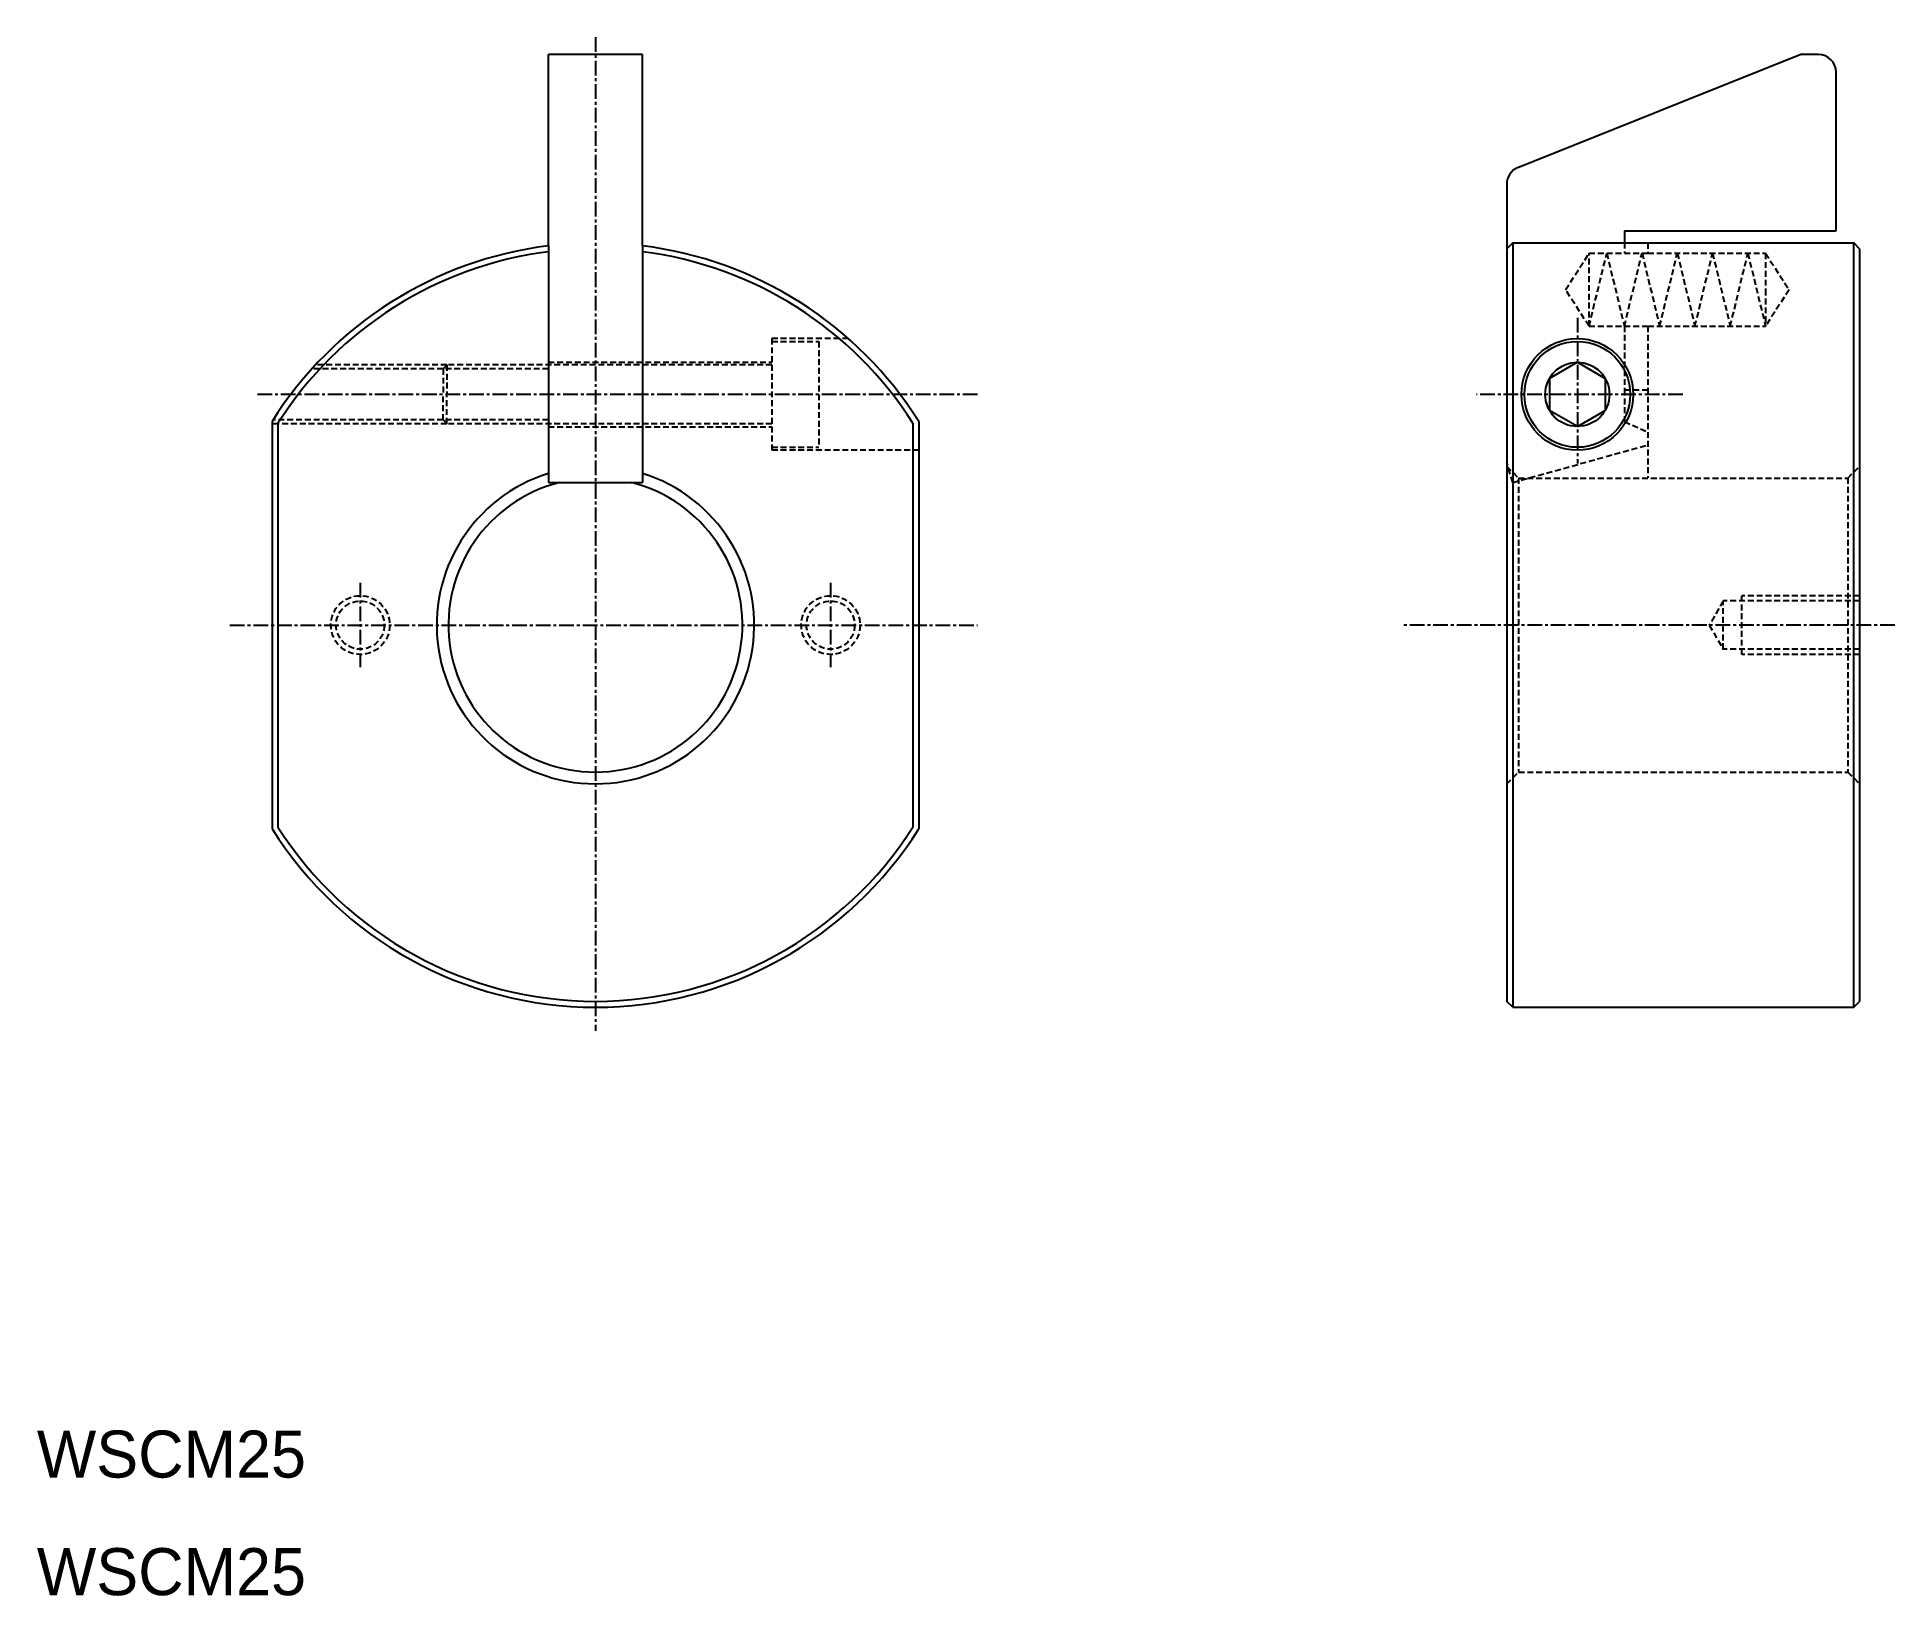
# Model space of a CAD drawing. Extents: x 10 to 168, y 10 to 142.
import ezdxf

# ---------------------------------------------------------------- set-up
doc = ezdxf.new("R2010")
doc.units = 0
doc.linetypes.add('CENTER', pattern=[2, 1.25, -0.25, 0.25, -0.25])
doc.linetypes.add('DASHED', pattern=[0.75, 0.5, -0.25])
doc.layers.get('0').update_dxf_attribs({"linetype": 'CONTINUOUS'})
doc.layers.add('CENTER', color=1, linetype='CENTER')

msp = doc.modelspace()

# ---------------------------------------------------------------- linework, layer by layer
at = {"color": 7, "linetype": 'CONTINUOUS'}
for p, q in [((53.5, 124.75), (53.5, 141.02)), ((61.5, 141.02), (53.5, 141.02)), ((61.5, 124.75), (61.5, 141.02)), ((160, 141.02), (135.94, 131.4)), ((161.5, 141.02), (160, 141.02)), ((163, 126.02), (163, 139.52)), ((135, 130.01), (135, 124.5)), ((135.5, 125), (135, 124.5)), ((135.5, 125), (164.5, 125)), ((135.5, 125), (135.5, 60)), ((145, 126.02), (163, 126.02)), ((145, 126.02), (145, 125.02)), ((165, 124.5), (164.5, 125)), ((164.5, 60), (164.5, 125)), ((53.5, 124.75), (53.5, 104.62)), ((61.5, 124.75), (61.5, 104.62)), ((135, 124.5), (135, 60.5)), ((165, 124.5), (165, 60.5)), ((141, 114.85), (138.64, 113.48)), ((141, 114.85), (143.36, 113.48)), ((138.64, 113.48), (138.64, 110.76)), ((143.36, 113.48), (143.36, 110.76)), ((141, 109.39), (138.64, 110.76)), ((141, 109.39), (143.36, 110.76)), ((30, 109.82), (30, 75.18)), ((30.5, 109.68), (30.5, 75.32)), ((84.5, 109.68), (84.5, 75.32)), ((85, 109.82), (85, 75.18)), ((53.5, 104.62), (54.44, 104.62)), ((54.44, 104.62), (60.56, 104.62)), ((60.56, 104.62), (61.5, 104.62)), ((135.5, 60), (135, 60.5)), ((164.5, 60), (165, 60.5)), ((135.5, 60), (164.5, 60))]:
    msp.add_line(p, q, dxfattribs=at)
at = {"color": 3, "linetype": 'DASHED'}
for p, q in [((145, 125.02), (145, 124.12)), ((147, 125), (147, 124.12)), ((140, 121.02), (142, 124.12)), ((142, 117.92), (143.5, 124.12)), ((142, 117.92), (142, 124.12)), ((142, 124.12), (145, 124.12)), ((143.5, 124.12), (145, 117.92)), ((145, 117.92), (146.5, 124.12)), ((145, 124.12), (147, 124.12)), ((146.5, 124.12), (148, 117.92)), ((147, 124.12), (157, 124.12)), ((148, 117.92), (149.5, 124.12)), ((149.5, 124.12), (151, 117.92)), ((151, 117.92), (152.5, 124.12)), ((152.5, 124.12), (154, 117.92)), ((154, 117.92), (155.5, 124.12)), ((155.5, 124.12), (157, 117.92)), ((157, 124.12), (159, 121.02)), ((157, 124.12), (157, 121.02)), ((142, 117.92), (140, 121.02)), ((159, 121.02), (157, 117.92)), ((157, 121.02), (157, 117.92)), ((142, 117.92), (145, 117.92)), ((145, 117.92), (145, 112.52)), ((145, 117.92), (147, 117.92)), ((147, 117.92), (157, 117.92)), ((147, 117.92), (147, 105.02)), ((72.5, 116.87), (72.5, 107.37)), ((79, 116.87), (72.5, 116.87)), ((72.5, 116.62), (76.5, 116.62)), ((76.5, 116.62), (76.5, 107.62)), ((44.54, 114.29), (33.39, 114.29)), ((44.86, 114.62), (33.69, 114.62)), ((44.86, 114.62), (44.54, 114.29)), ((53.5, 114.29), (44.54, 114.29)), ((44.54, 114.29), (44.54, 112.12)), ((72.5, 114.62), (44.86, 114.62)), ((44.86, 114.62), (44.86, 112.12)), ((53.5, 114.87), (72.5, 114.87)), ((145, 112.52), (145, 109.8)), ((145, 112.52), (147, 112.52)), ((44.54, 109.95), (44.54, 112.12)), ((44.86, 109.62), (44.86, 112.12)), ((44.86, 109.62), (30, 109.62)), ((44.54, 109.95), (30.08, 109.95)), ((53.5, 109.95), (44.54, 109.95)), ((44.86, 109.62), (44.54, 109.95)), ((72.5, 109.62), (44.86, 109.62)), ((53.5, 109.37), (72.5, 109.37)), ((145, 109.8), (147, 108.91)), ((72.5, 107.62), (76.5, 107.62)), ((135.5, 104.62), (147, 107.82)), ((85, 107.37), (72.5, 107.37)), ((135.5, 104.62), (135, 106.35)), ((135, 106), (136, 105)), ((164, 105), (165, 106)), ((136, 105), (164, 105)), ((136, 105), (136, 80)), ((164, 105), (164, 80)), ((165, 95), (155, 95)), ((155, 90), (155, 95)), ((153.4, 94.55), (152.22, 92.5)), ((165, 94.55), (153.4, 94.55)), ((153.4, 90.45), (153.4, 94.55)), ((152.22, 92.5), (153.4, 90.45)), ((165, 90.45), (153.4, 90.45)), ((165, 90), (155, 90)), ((135, 79), (136, 80)), ((136, 80), (164, 80)), ((164, 80), (165, 79))]:
    msp.add_line(p, q, dxfattribs=at)
at = {"color": 7, "linetype": 'CONTINUOUS'}
for radius in [4.75, 4.5, 2.73]:
    msp.add_circle((141, 112.12), radius, dxfattribs=at)
at = {"color": 3, "linetype": 'DASHED'}
for centre, radius in [((37.5, 92.5), 2.5), ((77.5, 92.5), 2.5), ((37.5, 92.5), 2.05), ((77.5, 92.5), 2.05)]:
    msp.add_circle(centre, radius, dxfattribs=at)
at = {"color": 7, "linetype": 'CONTINUOUS'}
for centre, radius, start, end in [((161.5, 139.52), 1.5, 0, 90), ((136.5, 130.01), 1.5, 111.8014, 180), ((57.5, 92.5), 32.5, 97.0697, 147.7958), ((57.5, 92.5), 32, 97.1808, 147.5383), ((57.5, 92.5), 32.5, 32.2042, 82.9303), ((57.5, 92.5), 32, 32.4617, 82.8192), ((57.5, 92.5), 13.5, 107.2353, 72.7647), ((57.5, 92.5), 12.5, 104.1494, 75.8506), ((57.5, 92.5), 32.5, 212.2042, 327.7958), ((57.5, 92.5), 32, 212.4617, 327.5383)]:
    msp.add_arc(centre, radius, start, end, dxfattribs=at)
at = {"layer": 'CENTER', "color": 1, "linetype": 'CENTER'}
for p, q in [((57.5, 142.5), (57.5, 58)), ((141, 118.62), (141, 106.23)), ((90, 112.12), (28.5, 112.12)), ((149.98, 112.12), (132.42, 112.12)), ((37.5, 96.09), (37.5, 88.91)), ((77.5, 96.09), (77.5, 88.91)), ((26.42, 92.5), (90, 92.5)), ((168, 92.5), (126.23, 92.5))]:
    msp.add_line(p, q, dxfattribs=at)

# ---------------------------------------------------------------- texts
at = {"color": 7, "linetype": 'CONTINUOUS'}
for p in [(10, 20), (10, 10)]:
    msp.add_text('WSCM25', height=4, dxfattribs=at).set_placement(p)

doc.saveas('drawing.dxf')
